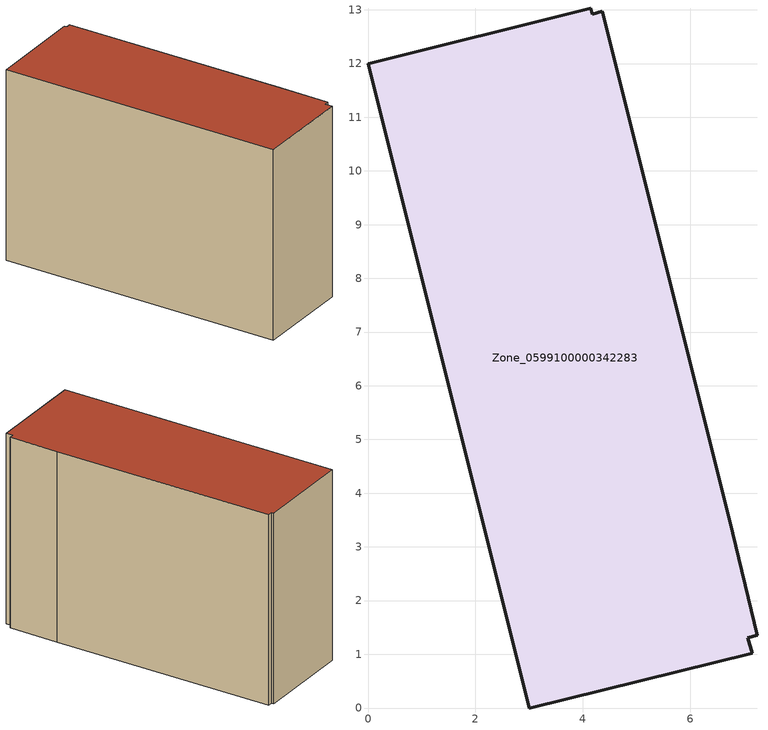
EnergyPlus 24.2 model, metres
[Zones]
Zone_0599100000342283
 floor ground (C_G): 3,0 0,11.99 4.15,13.03 4.18,12.92 4.36,12.97 6.73,3.49 7.25,1.36 7.07,1.31 7.15,1.01 z0
 wall outside (C_F): 7.25,1.36 6.73,3.49 4.36,12.97 4.18,12.92 4.15,13.03 0,11.99 3,0 7.15,1.01 7.07,1.31 7.25,1.36 z0:8.46
 roof outside (C_R): 3,0 7.15,1.01 7.07,1.31 7.25,1.36 6.73,3.49 4.36,12.97 4.18,12.92 4.15,13.03 0,11.99 z8.46
[BUILDING]
Pand.0599100000342283: North Axis=0; Terrain=City; Loads Convergence Tolerance Value=0.04; Temperature Convergence Tolerance Value=0.4; Solar Distribution=FullExterior; Maximum Number of Warmup Days=25; Minimum Number of Warmup Days=1
[Site:Location]
Rotterdam.The.Hague.AP_ZH_NLD Design_Conditions: Latitude=51.96; Longitude=4.45; Time Zone=1; Elevation=-4.5
[SITE:GROUNDTEMPERATURE:BUILDINGSURFACE]
18, 18, 18, 18, 18, 18, 18, 18, 18, 18, 18, 18
[MATERIAL] Thermal Absorptance=0.9; Solar Absorptance=0.7; Visible Absorptance=0.7
Name | Roughness | Thickness | Conductivity | Density | Specific Heat
G.TC.1992-2005 | MediumSmooth | 0.15 | 0.06 | 540 | 1210
F.TC.1992-2005 | Rough | 0.3 | 0.12 | 1920 | 840
R.TC.1992-2005 | MediumRough | 0.2 | 0.08 | 1500 | 1000
[CONSTRUCTION]
C_G: G.TC.1992-2005
C_F: F.TC.1992-2005
C_R: R.TC.1992-2005
[ZONE]
Zone_0599100000342283: Type=1; Multiplier=1; Ceiling Height=Autocalculate; Volume=Autocalculate; Floor Area=autocalculate; Part of Total Floor Area=Yes
[ZONEINFILTRATION:DESIGNFLOWRATE]
Infil_Zone_0599100000342283: Zone or ZoneList or Space or SpaceList=Zone_0599100000342283; Schedule=AlwaysOn; Design Flow Rate Calculation Method=Flow/Area; Flow Rate per Floor Area=0.0015; Constant Term Coefficient=1; Temperature Term Coefficient=0; Velocity Term Coefficient=0; Velocity Squared Term Coefficient=0
[HVACTEMPLATE:ZONE:IDEALLOADSAIRSYSTEM]
Zone_0599100000342283: Maximum Heating Supply Air Temperature=50; Minimum Cooling Supply Air Temperature=13; Maximum Heating Supply Air Humidity Ratio=0.0156; Minimum Cooling Supply Air Humidity Ratio=0.0077; Heating Limit=NoLimit; Cooling Limit=NoLimit; Dehumidification Control Type=ConstantSensibleHeatRatio; Cooling Sensible Heat Ratio=0.7; Dehumidification Setpoint=60; Humidification Control Type=None; Humidification Setpoint=30; Outdoor Air Method=None; Outdoor Air Flow Rate per Person=0.00944; Outdoor Air Flow Rate per Zone Floor Area=0; Outdoor Air Flow Rate per Zone=0; Demand Controlled Ventilation Type=None; Outdoor Air Economizer Type=NoEconomizer; Heat Recovery Type=None; Sensible Heat Recovery Effectiveness=0.7; Latent Heat Recovery Effectiveness=0.65
[ZONECONTROL:THERMOSTAT]
ThermostatControl_Zone_0599100000342283: Zone or ZoneList=Zone_0599100000342283; Control Type Schedule=DualSetpointControlType; Control 1=Thermostat_Zone_0599100000342283; Temperature Difference Between Cutout And Setpoint=0
[THERMOSTATSETPOINT:DUALSETPOINT]
Thermostat_Zone_0599100000342283: Heating Setpoint Temperature Schedule=HeatingSetpoint_Zone_0599100000342283; Cooling Setpoint Temperature Schedule=CoolingSetpoint_Zone_0599100000342283
[SCHEDULE:COMPACT]
HeatingSetpoint_Zone_0599100000342283: Through: 12/31, For: AllDays, Until: 24:00, 21
CoolingSetpoint_Zone_0599100000342283: Through: 12/31, For: AllDays, Until: 24:00, 24
DualSetpointControlType: Through: 12/31, For: AllDays, Until: 24:00, 4
AlwaysOn: Through: 12/31, For: AllDays, Until: 24:00, 1
